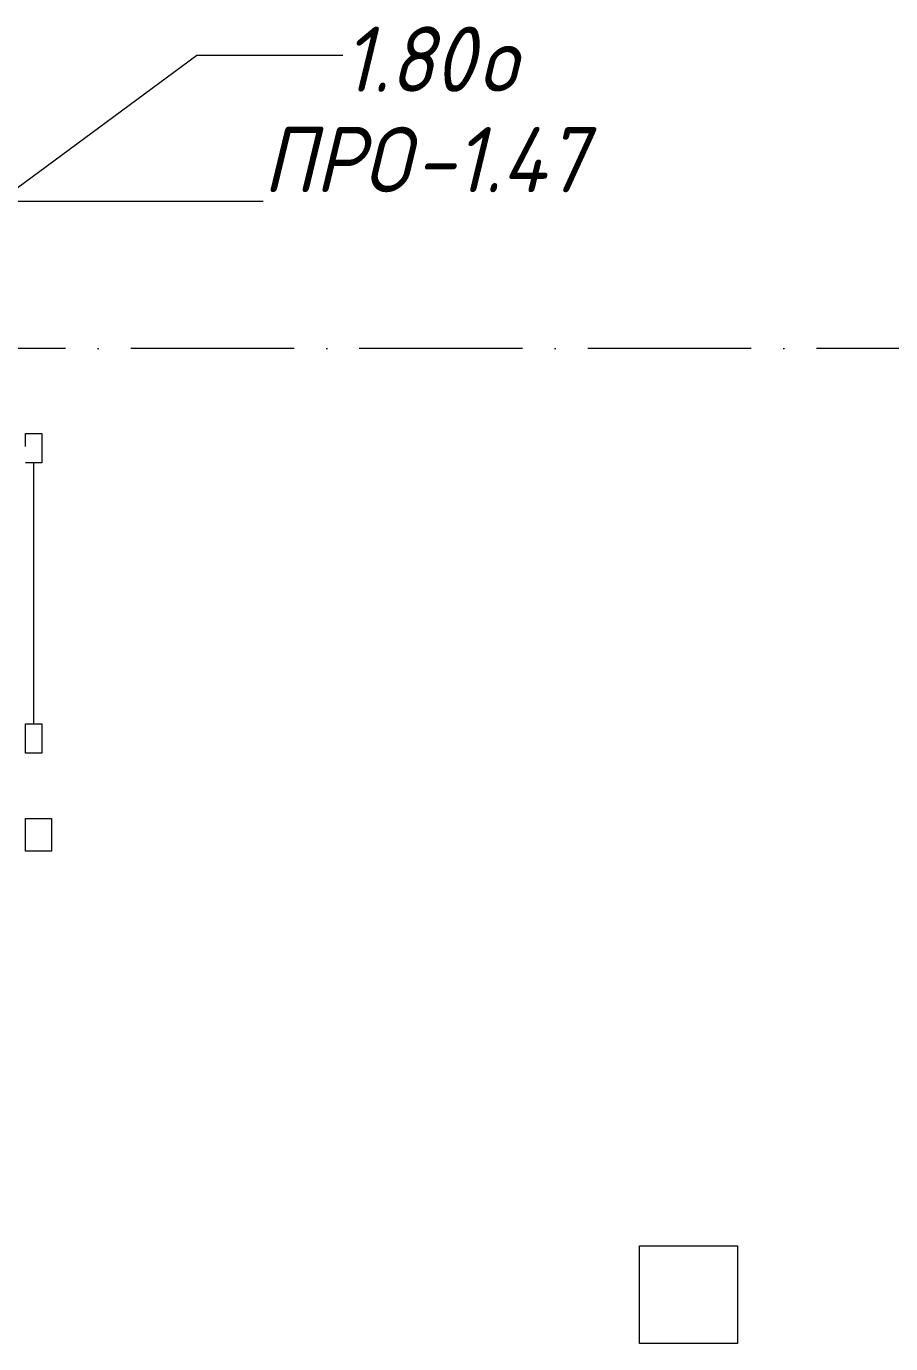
# Model space of a CAD drawing. Header units: millimetres. Extents: x -606178 to 312196, y -19338 to 632709.
# Drawn here: x -336578 to -333931, y 511825 to 515863 of the extents above; entities that cross this region are included whole.
import ezdxf

# ---------------------------------------------------------------- set-up
doc = ezdxf.new("R2010")
doc.units = ezdxf.units.MM
doc.linetypes.add('50_200_ШТРИХ_1Т_ш5_п1_п1_', pattern=[700, 500, -100, 0, -100])
for name, color, linetype, lineweight in [('A-DOOR-____-MCUT', 7, 'Continuous', 13), ('A-DOOR-____-OTLN', 7, 'Continuous', 9), ('A-FLOR-____-OTLN', 7, 'Continuous', 9), ('A-GENM-____-IDEN', 7, 'Continuous', 9), ('A-GLAZ-____-IDEN', 7, 'Continuous', 9), ('E-ELEC-EQPM-OTLN', 7, 'Continuous', 9), ('S-GRID-____-OTLN-1', 7, '50_200_ШТРИХ_1Т_ш5_п1_п1_', 9)]:
    doc.layers.add(name, color=color, linetype=linetype, lineweight=lineweight)
doc.styles.add('ISOCPEUR_I_11', font='isocpeui.ttf', dxfattribs={"width": 0.9, "height": 200})

# ---------------------------------------------------------------- blocks, each defined once
blk = doc.blocks.new('DM_Штора_Противопожарная_Doormaster_EI-60 - ш_800 х в_800-30774236-АР1_План отверстий 1 этажа в осях 1-64_Ю-ЯЯ')
at = {"layer": 'A-DOOR-____-MCUT'}
for p, q in [((-365, -50), (-275, -50)), ((-365, -100), (-365, -50)), ((-275, -50), (-275, -100)), ((-275, -75), (525, -75)), ((525, -100), (525, -50)), ((575, -50), (615, -50)), ((615, -50), (615, -100)), ((-275, -100), (-365, -100)), ((615, -100), (525, -100))]:
    blk.add_line(p, q, dxfattribs=at)
at = {"layer": 'E-ELEC-EQPM-OTLN'}
for p, q in [((-665, -130), (-665, -50)), ((-665, -50), (-565, -50)), ((-565, -50), (-565, -130)), ((-565, -130), (-665, -130))]:
    blk.add_line(p, q, dxfattribs=at)

msp = doc.modelspace()

# ---------------------------------------------------------------- linework, layer by layer
at = {"layer": 'A-FLOR-____-OTLN'}
for p, q in [((-334700.3144, 512125.3011), (-334400.3144, 512125.3011)), ((-334700.3144, 511825.3011), (-334700.3144, 512125.3011)), ((-334400.3144, 512125.3011), (-334400.3144, 511825.3011)), ((-334400.3144, 511825.3011), (-334700.3144, 511825.3011))]:
    msp.add_line(p, q, dxfattribs=at)
at = {"layer": 'A-GENM-____-IDEN'}
msp.add_line((-336630.7712, 515327.5678), (-335853.291, 515327.5678), dxfattribs=at)
at = {"layer": 'A-GLAZ-____-IDEN'}
for p, q in [((-336630.7712, 515350.3011), (-336055.9751, 515774.9894)), ((-336055.9751, 515774.9894), (-335608.9444, 515774.9894))]:
    msp.add_line(p, q, dxfattribs=at)
at = {"layer": 'S-GRID-____-OTLN-1'}
msp.add_line((-321756.3646, 514875.3011), (-430499.5414, 514875.3011), dxfattribs=at)

# ---------------------------------------------------------------- block references
at = {"layer": 'A-DOOR-____-OTLN', "rotation": 89.99999999999993}
msp.add_blockref('DM_Штора_Противопожарная_Doormaster_EI-60 - ш_800 х в_800-30774236-АР1_План отверстий 1 этажа в осях 1-64_Ю-ЯЯ', (-336630.7712, 514000.3011), dxfattribs=at)

# ---------------------------------------------------------------- texts
at = {"layer": 'A-GENM-____-IDEN', "char_height": 200, "attachment_point": 1, "style": 'ISOCPEUR_I_11'}
for s, insert, width in [('ПРО', (-335853.291, 515554.6839), 562.784625), ('-1.47', (-335388.9472, 515554.6839), 692.658)]:
    msp.add_mtext(s, dxfattribs=dict(at, insert=insert, width=width))
at = {"layer": 'A-GLAZ-____-IDEN', "char_height": 200, "attachment_point": 1, "style": 'ISOCPEUR_I_11'}
for s, insert, width in [('1.80', (-335608.9444, 515862.604), 505.063125), ('\\fISOCPEUR|b0|i1|c204|p34|;\\W.9;о', (-335192.2256, 515862.604), 158.734125)]:
    msp.add_mtext(s, dxfattribs=dict(at, insert=insert, width=width))

doc.saveas('drawing.dxf')
